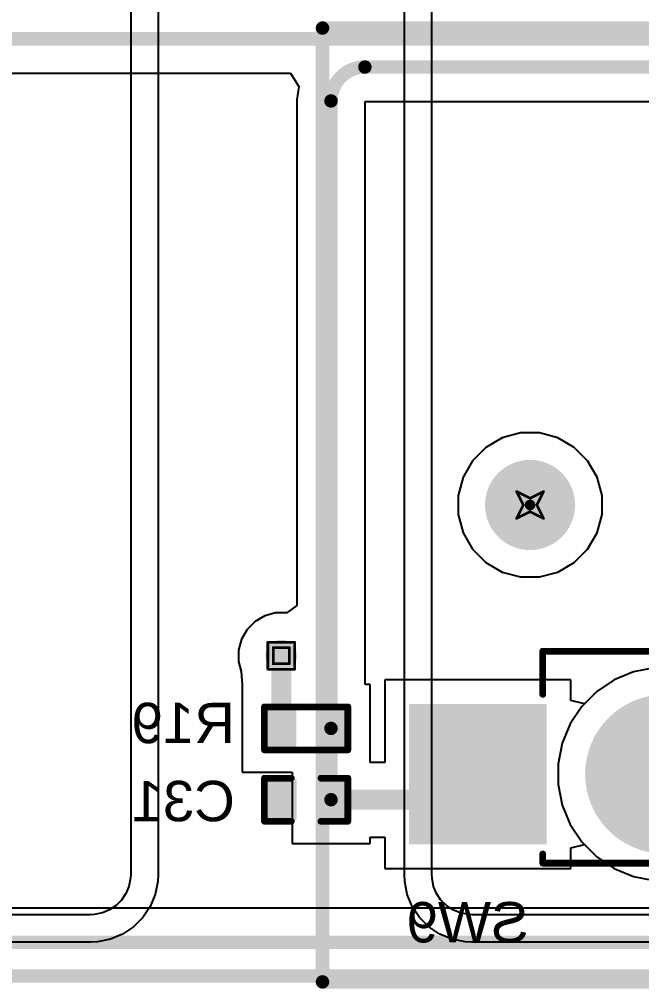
# Model space of a CAD drawing. Header units: inches. Extents: x 0 to 386, y 0 to 148.
# Drawn here: x 84.36 to 96.11, y 31.51 to 49.8 of the extents above; entities that cross this region are included whole.
import ezdxf

# ---------------------------------------------------------------- set-up
doc = ezdxf.new("R2010")
doc.units = ezdxf.units.IN
for name, color, linetype in [('Bottom Layer', 5, 'Continuous'), ('Bottom Overlay', 54, 'Continuous'), ('Bottom Paste', 16, 'Continuous'), ('Bottom Solder', 6, 'Continuous'), ('Drill Drawing', 1, 'Continuous'), ('Pad Holes', 156, 'Continuous'), ('Top Layer', 1, 'Continuous'), ('Top Overlay', 2, 'Continuous'), ('Top Solder', 216, 'Continuous'), ('Via Holes', 16, 'Continuous')]:
    doc.layers.add(name, color=color, linetype=linetype)
doc.styles.add('Arial', font='', dxfattribs={"height": 0.2})
doc.styles.get('Arial').set_extended_font_data('Arial')

# ---------------------------------------------------------------- blocks, each defined once
blk = doc.blocks.new('CPG151101S11_16_B_20')
at = {"layer": 'Bottom Layer'}
for points in [[(5.4750081, 3.8150038), (7.975003099999999, 3.8150038), (7.975003099999999, 1.2649962), (5.4750081, 1.2649962)], [(-7.975003099999999, 1.2750038), (-5.4750081, 1.2750038), (-5.4750081, -1.2750038), (-7.975003099999999, -1.2750038)]]:
    blk.add_hatch(color=5, dxfattribs=at).paths.add_polyline_path(points)
at = {"layer": 'Bottom Paste'}
for points in [[(5.4750081, 3.8150038), (7.975003099999999, 3.8150038), (7.975003099999999, 1.2649962), (5.4750081, 1.2649962)], [(-7.975003099999999, 1.2750038), (-5.4750081, 1.2750038), (-5.4750081, -1.2750038), (-7.975003099999999, -1.2750038)]]:
    blk.add_hatch(color=16, dxfattribs=at).paths.add_polyline_path(points)
at = {"layer": 'Bottom Solder'}
for points in [[(5.4249955, 3.8650164), (8.025015699999999, 3.8650164), (8.025015699999999, 1.2149836), (5.4249955, 1.2149836)], [(-8.025015699999999, 1.3250164), (-5.4249955, 1.3250164), (-5.4249955, -1.3250164), (-8.025015699999999, -1.3250164)]]:
    blk.add_hatch(color=6, dxfattribs=at).paths.add_polyline_path(points)
h = blk.add_hatch(color=6, dxfattribs=at)
edge = h.paths.add_edge_path()
edge.add_arc((3.199892, 2.54), 0.1016, 0, 360)
h = blk.add_hatch(color=6, dxfattribs=at)
edge = h.paths.add_edge_path()
edge.add_arc((-3.199892, 0), 0.1016, 0, 360)
h = blk.add_hatch(color=6, dxfattribs=at)
edge = h.paths.add_edge_path()
edge.add_arc((-4.420108, -2.54), 0.1016, 0, 360)
h = blk.add_hatch(color=6, dxfattribs=at)
edge = h.paths.add_edge_path()
edge.add_arc((0.6598919999999999, -2.54), 0.1016, 0, 360)
h = blk.add_hatch(color=6, dxfattribs=at)
edge = h.paths.add_edge_path()
edge.add_arc((5.739891999999999, -2.54), 0.1016, 0, 360)
at = {"layer": 'Pad Holes'}
h = blk.add_hatch(color=7, dxfattribs=at)
edge = h.paths.add_edge_path()
edge.add_arc((3.199892, 2.54), 1.499997, 0, 360)
h = blk.add_hatch(color=7, dxfattribs=at)
edge = h.paths.add_edge_path()
edge.add_arc((-3.199892, 0), 1.499997, 0, 360)
h = blk.add_hatch(color=7, dxfattribs=at)
edge = h.paths.add_edge_path()
edge.add_arc((0.6598919999999999, -2.54), 1.9939, 0, 360)
h = blk.add_hatch(color=7, dxfattribs=at)
edge = h.paths.add_edge_path()
edge.add_arc((-4.420108, -2.54), 0.8509, 0, 360)
h = blk.add_hatch(color=7, dxfattribs=at)
edge = h.paths.add_edge_path()
edge.add_arc((5.739891999999999, -2.54), 0.8509, 0, 360)
at = {"layer": 'Top Solder'}
h = blk.add_hatch(color=216, dxfattribs=at)
edge = h.paths.add_edge_path()
edge.add_arc((3.199892, 2.54), 0.1016, 0, 360)
h = blk.add_hatch(color=216, dxfattribs=at)
edge = h.paths.add_edge_path()
edge.add_arc((-3.199892, 0), 0.1016, 0, 360)
h = blk.add_hatch(color=216, dxfattribs=at)
edge = h.paths.add_edge_path()
edge.add_arc((-4.420108, -2.54), 0.1016, 0, 360)
h = blk.add_hatch(color=216, dxfattribs=at)
edge = h.paths.add_edge_path()
edge.add_arc((0.6598919999999999, -2.54), 0.1016, 0, 360)
h = blk.add_hatch(color=216, dxfattribs=at)
edge = h.paths.add_edge_path()
edge.add_arc((5.739891999999999, -2.54), 0.1016, 0, 360)
at = {"layer": 'Bottom Overlay'}
for points in [[(-5.499989, 1.9063716, 0.127, 0.127, -0.4142135623730951), (-3.1963614, 4.209999199999999, 0.127, 0.127, 0)], [(5.499989, 4.2200068, 0.127, 0.127, 0), (-3.1863538, 4.2200068, 0.127, 0.127, 0)], [(5.499989, 4.2200068, 0.127, 0.127, -0.4142135623730951), (5.4899814, 4.209999199999999, 0.127, 0.127, 0)], [(5.499989, 4.2200068, 0.127, 0.127, 0), (5.499989, 4.046143799999999, 0.127, 0.127, 0)], [(-5.499989, 1.9063716, 0.127, 0.127, 0), (-5.499989, -1.5061438, 0.127, 0.127, 0)], [(5.499989, 1.0338562, 0.127, 0.127, 0), (5.499989, 0.4700016, 0.127, 0.127, 0)], [(5.5000144, 0.4699508, 0.127, 0.127, 0), (5.499989, 0.4700016, 0.127, 0.127, 0)], [(5.5000144, 0.4699508, 0.127, 0.127, 0), (5.5000144, 0.2200148, 0.127, 0.127, 0)], [(-1.99999854, -1.67998394, 0.127, 0.127, -0.2716855530014931), (-0.09999725999999999, 0.22001734, 0.127, 0.127, 0)], [(0.1500124, 0.2200148, 0.127, 0.127, 0), (-0.0999998, 0.2200148, 0.127, 0.127, 0)], [(1.1900154, 0.2200148, 0.127, 0.127, 0), (0.1500124, 0.2200148, 0.127, 0.127, 0)], [(5.5000144, 0.2200148, 0.127, 0.127, 0), (1.1900154, 0.2200148, 0.127, 0.127, 0)], [(-5.499989, -1.5061438, 0.127, 0.127, 0), (-5.499989, -1.6799814, 0.127, 0.127, 0)], [(-1.999996, -1.6799814, 0.127, 0.127, 0), (-5.499989, -1.6799814, 0.127, 0.127, 0)]]:
    blk.add_lwpolyline(points, format="xyseb", dxfattribs=at)
for points in [[(-3.2281114, 4.209999199999999, 0.0635, 0.0635, 1), (-3.1646114, 4.209999199999999, 0.0635, 0.0635, 1)], [(-3.2181038, 4.2200068, 0.0635, 0.0635, 1), (-3.1546038, 4.2200068, 0.0635, 0.0635, 1)], [(5.4582314, 4.209999199999999, 0.0635, 0.0635, 1), (5.521731399999999, 4.209999199999999, 0.0635, 0.0635, 1)], [(5.468239, 4.2200068, 0.0635, 0.0635, 1), (5.531739, 4.2200068, 0.0635, 0.0635, 1)], [(5.468239, 4.2200068, 0.0635, 0.0635, 1), (5.531739, 4.2200068, 0.0635, 0.0635, 1)], [(5.468239, 4.2200068, 0.0635, 0.0635, 1), (5.531739, 4.2200068, 0.0635, 0.0635, 1)], [(5.468239, 4.046143799999999, 0.0635, 0.0635, 1), (5.531739, 4.046143799999999, 0.0635, 0.0635, 1)], [(-5.531739, 1.9063716, 0.0635, 0.0635, 1), (-5.468239, 1.9063716, 0.0635, 0.0635, 1)], [(-5.531739, 1.9063716, 0.0635, 0.0635, 1), (-5.468239, 1.9063716, 0.0635, 0.0635, 1)], [(5.468239, 1.0338562, 0.0635, 0.0635, 1), (5.531739, 1.0338562, 0.0635, 0.0635, 1)], [(5.468239, 0.4700016, 0.0635, 0.0635, 1), (5.531739, 0.4700016, 0.0635, 0.0635, 1)], [(5.468239, 0.4700016, 0.0635, 0.0635, 1), (5.531739, 0.4700016, 0.0635, 0.0635, 1)], [(5.4682644, 0.4699508, 0.0635, 0.0635, 1), (5.5317644, 0.4699508, 0.0635, 0.0635, 1)], [(5.4682644, 0.4699508, 0.0635, 0.0635, 1), (5.5317644, 0.4699508, 0.0635, 0.0635, 1)], [(-0.1317498, 0.2200148, 0.0635, 0.0635, 1), (-0.0682498, 0.2200148, 0.0635, 0.0635, 1)], [(-0.13174726, 0.22001734, 0.0635, 0.0635, 1), (-0.06824725999999999, 0.22001734, 0.0635, 0.0635, 1)], [(0.1182624, 0.2200148, 0.0635, 0.0635, 1), (0.1817624, 0.2200148, 0.0635, 0.0635, 1)], [(0.1182624, 0.2200148, 0.0635, 0.0635, 1), (0.1817624, 0.2200148, 0.0635, 0.0635, 1)], [(1.1582654, 0.2200148, 0.0635, 0.0635, 1), (1.2217654, 0.2200148, 0.0635, 0.0635, 1)], [(1.1582654, 0.2200148, 0.0635, 0.0635, 1), (1.2217654, 0.2200148, 0.0635, 0.0635, 1)], [(5.4682644, 0.2200148, 0.0635, 0.0635, 1), (5.5317644, 0.2200148, 0.0635, 0.0635, 1)], [(5.4682644, 0.2200148, 0.0635, 0.0635, 1), (5.5317644, 0.2200148, 0.0635, 0.0635, 1)], [(-5.531739, -1.5061438, 0.0635, 0.0635, 1), (-5.468239, -1.5061438, 0.0635, 0.0635, 1)], [(-5.531739, -1.5061438, 0.0635, 0.0635, 1), (-5.468239, -1.5061438, 0.0635, 0.0635, 1)], [(-5.531739, -1.6799814, 0.0635, 0.0635, 1), (-5.468239, -1.6799814, 0.0635, 0.0635, 1)], [(-5.531739, -1.6799814, 0.0635, 0.0635, 1), (-5.468239, -1.6799814, 0.0635, 0.0635, 1)], [(-2.03174854, -1.67998394, 0.0635, 0.0635, 1), (-1.96824854, -1.67998394, 0.0635, 0.0635, 1)], [(-2.031746, -1.6799814, 0.0635, 0.0635, 1), (-1.968246, -1.6799814, 0.0635, 0.0635, 1)]]:
    blk.add_lwpolyline(points, format="xyseb", close=True, dxfattribs=at)
blk = doc.blocks.new('R___0402_B_54')
at = {"layer": 'Bottom Layer'}
for points in [[(-0.2412999999999999, 0.3174999999999999), (-0.2413000000000001, -0.3175), (-0.6985, -0.3174999999999999), (-0.6985, 0.3175)], [(0.6985, 0.3174999999999999), (0.6985, -0.3175), (0.2412999999999999, -0.3174999999999999), (0.2413000000000001, 0.3175)]]:
    blk.add_hatch(color=5, dxfattribs=at).paths.add_polyline_path(points)
at = {"layer": 'Bottom Paste'}
for points in [[(-0.2412999999999999, 0.3174999999999999), (-0.2413000000000001, -0.3175), (-0.6985, -0.3174999999999999), (-0.6985, 0.3175)], [(0.6985, 0.3174999999999999), (0.6985, -0.3175), (0.2412999999999999, -0.3174999999999999), (0.2413000000000001, 0.3175)]]:
    blk.add_hatch(color=16, dxfattribs=at).paths.add_polyline_path(points)
at = {"layer": 'Bottom Solder'}
for points in [[(-0.1862988399999999, 0.3725011599999999), (-0.18629884, -0.3725011600000001), (-0.75350116, -0.3725011599999999), (-0.75350116, 0.3725011600000001)], [(0.75350116, 0.3725011599999999), (0.75350116, -0.3725011600000001), (0.1862988399999999, -0.3725011599999999), (0.18629884, 0.3725011600000001)]]:
    blk.add_hatch(color=6, dxfattribs=at).paths.add_polyline_path(points)
at = {"layer": 'Bottom Overlay'}
for points in [[(-0.7874, 0.4064, 0.127, 0.127, 0), (0.7874, 0.4064, 0.127, 0.127, 0)], [(-0.7874, -0.4064, 0.127, 0.127, 0), (-0.7874, 0.4064, 0.127, 0.127, 0)], [(-0.8128, 0.4318, 0.0032258, 0.0032258, 0), (0.8128, 0.4318, 0.0032258, 0.0032258, 0)], [(0.7874, -0.4064, 0.127, 0.127, 0), (0.7874, 0.4064, 0.127, 0.127, 0)], [(-0.7874, -0.4064, 0.127, 0.127, 0), (0.7874, -0.4064, 0.127, 0.127, 0)]]:
    blk.add_lwpolyline(points, format="xyseb", dxfattribs=at)
for points in [[(-0.8191499999999999, 0.4064, 0.0635, 0.0635, 1), (-0.7556499999999999, 0.4064, 0.0635, 0.0635, 1)], [(-0.8191499999999999, 0.4064, 0.0635, 0.0635, 1), (-0.7556499999999999, 0.4064, 0.0635, 0.0635, 1)], [(-0.81360518, 0.4318, 0.0016129, 0.0016129, 1), (-0.8119948199999999, 0.4318, 0.0016129, 0.0016129, 1)], [(0.7556499999999999, 0.4064, 0.0635, 0.0635, 1), (0.8191499999999999, 0.4064, 0.0635, 0.0635, 1)], [(0.7556499999999999, 0.4064, 0.0635, 0.0635, 1), (0.8191499999999999, 0.4064, 0.0635, 0.0635, 1)], [(0.8119948199999999, 0.4318, 0.0016129, 0.0016129, 1), (0.81360518, 0.4318, 0.0016129, 0.0016129, 1)], [(-0.8191499999999999, -0.4064, 0.0635, 0.0635, 1), (-0.7556499999999999, -0.4064, 0.0635, 0.0635, 1)], [(-0.8191499999999999, -0.4064, 0.0635, 0.0635, 1), (-0.7556499999999999, -0.4064, 0.0635, 0.0635, 1)], [(0.7556499999999999, -0.4064, 0.0635, 0.0635, 1), (0.8191499999999999, -0.4064, 0.0635, 0.0635, 1)], [(0.7556499999999999, -0.4064, 0.0635, 0.0635, 1), (0.8191499999999999, -0.4064, 0.0635, 0.0635, 1)]]:
    blk.add_lwpolyline(points, format="xyseb", close=True, dxfattribs=at)
blk = doc.blocks.new('____0402_B_95')
at = {"layer": 'Bottom Layer'}
for points in [[(-0.2412999999999999, 0.3174999999999999), (-0.2413000000000001, -0.3175), (-0.6985, -0.3174999999999999), (-0.6985, 0.3175)], [(0.6985, 0.3174999999999999), (0.6985, -0.3175), (0.2412999999999999, -0.3174999999999999), (0.2413000000000001, 0.3175)]]:
    blk.add_hatch(color=5, dxfattribs=at).paths.add_polyline_path(points)
at = {"layer": 'Bottom Paste'}
for points in [[(-0.2412999999999999, 0.3174999999999999), (-0.2413000000000001, -0.3175), (-0.6985, -0.3174999999999999), (-0.6985, 0.3175)], [(0.6985, 0.3174999999999999), (0.6985, -0.3175), (0.2412999999999999, -0.3174999999999999), (0.2413000000000001, 0.3175)]]:
    blk.add_hatch(color=16, dxfattribs=at).paths.add_polyline_path(points)
at = {"layer": 'Bottom Solder'}
for points in [[(-0.1813001199999999, 0.3774998799999999), (-0.1813001200000001, -0.3774998800000001), (-0.7584998799999999, -0.3774998799999999), (-0.7584998799999999, 0.3774998800000001)], [(0.7584998799999999, 0.3774998799999999), (0.7584998799999999, -0.3774998800000001), (0.1813001199999999, -0.3774998799999999), (0.1813001200000001, 0.3774998800000001)]]:
    blk.add_hatch(color=6, dxfattribs=at).paths.add_polyline_path(points)
at = {"layer": 'Bottom Overlay'}
for points in [[(-0.7874, 0.4064, 0.127, 0.127, 0), (-0.2794, 0.4064, 0.127, 0.127, 0)], [(-0.7874, -0.4064, 0.127, 0.127, 0), (-0.7874, 0.4064, 0.127, 0.127, 0)], [(0.2794, 0.4064, 0.127, 0.127, 0), (0.7874, 0.4064, 0.127, 0.127, 0)], [(0.7874, -0.4064, 0.127, 0.127, 0), (0.7874, 0.4064, 0.127, 0.127, 0)], [(-0.7874, -0.4064, 0.127, 0.127, 0), (-0.2794, -0.4064, 0.127, 0.127, 0)], [(0.2794, -0.4064, 0.127, 0.127, 0), (0.7874, -0.4064, 0.127, 0.127, 0)]]:
    blk.add_lwpolyline(points, format="xyseb", dxfattribs=at)
for points in [[(-0.8191499999999999, 0.4064, 0.0635, 0.0635, 1), (-0.7556499999999999, 0.4064, 0.0635, 0.0635, 1)], [(-0.8191499999999999, 0.4064, 0.0635, 0.0635, 1), (-0.7556499999999999, 0.4064, 0.0635, 0.0635, 1)], [(-0.31115, 0.4064, 0.0635, 0.0635, 1), (-0.24765, 0.4064, 0.0635, 0.0635, 1)], [(0.24765, 0.4064, 0.0635, 0.0635, 1), (0.31115, 0.4064, 0.0635, 0.0635, 1)], [(0.7556499999999999, 0.4064, 0.0635, 0.0635, 1), (0.8191499999999999, 0.4064, 0.0635, 0.0635, 1)], [(0.7556499999999999, 0.4064, 0.0635, 0.0635, 1), (0.8191499999999999, 0.4064, 0.0635, 0.0635, 1)], [(-0.8191499999999999, -0.4064, 0.0635, 0.0635, 1), (-0.7556499999999999, -0.4064, 0.0635, 0.0635, 1)], [(-0.8191499999999999, -0.4064, 0.0635, 0.0635, 1), (-0.7556499999999999, -0.4064, 0.0635, 0.0635, 1)], [(-0.31115, -0.4064, 0.0635, 0.0635, 1), (-0.24765, -0.4064, 0.0635, 0.0635, 1)], [(0.24765, -0.4064, 0.0635, 0.0635, 1), (0.31115, -0.4064, 0.0635, 0.0635, 1)], [(0.7556499999999999, -0.4064, 0.0635, 0.0635, 1), (0.8191499999999999, -0.4064, 0.0635, 0.0635, 1)], [(0.7556499999999999, -0.4064, 0.0635, 0.0635, 1), (0.8191499999999999, -0.4064, 0.0635, 0.0635, 1)]]:
    blk.add_lwpolyline(points, format="xyseb", close=True, dxfattribs=at)

msp = doc.modelspace()

# ---------------------------------------------------------------- hatches: boundary and pattern name
at = {"layer": 'Bottom Layer'}
h = msp.add_hatch(color=5, dxfattribs=at)
edge = h.paths.add_edge_path()
edge.add_arc((89.305384, 37.79519492), 0.2999994, 0, 360)
at = {"layer": 'Top Layer'}
h = msp.add_hatch(color=1, dxfattribs=at)
edge = h.paths.add_edge_path()
edge.add_arc((89.305384, 37.79519492), 0.2999994, 0, 360)
at = {"layer": 'Via Holes'}
h = msp.add_hatch(color=7, dxfattribs=at)
edge = h.paths.add_edge_path()
edge.add_arc((89.305384, 37.79519492), 0.1499997, 0, 360)

# ---------------------------------------------------------------- linework, layer by layer
at = {"layer": 'Bottom Layer'}
for p, q in [((63.08899751999999, 48.78856638), (89.482295, 48.78856638)), ((89.482295, 48.78856638), (89.63470008, 48.53456384)), ((89.63470008, 48.53456384), (89.60201028, 48.28626106)), ((89.60201028, 48.28626106), (89.59774307999999, 48.26481076)), ((89.59774307999999, 48.26481076), (89.59774307999999, 38.74590676)), ((90.89262491999999, 37.24909492), (90.89262491999999, 48.25706884)), ((90.89262491999999, 48.25706884), (110.30215684, 48.25706884)), ((93.48037692, 41.9062916), (93.17050961999999, 41.72738924)), ((93.82598963999999, 41.9989), (93.48037692, 41.9062916)), ((94.18379436, 41.9989), (93.82598963999999, 41.9989)), ((94.52940708, 41.9062916), (94.18379436, 41.9989)), ((94.83927437999999, 41.72738924), (94.52940708, 41.9062916)), ((93.17050961999999, 41.72738924), (92.91750275999999, 41.47438237999999)), ((95.09228123999999, 41.47438237999999), (94.83927437999999, 41.72738924)), ((92.91750275999999, 41.47438237999999), (92.7386004, 41.16451508)), ((95.27118359999999, 41.16451508), (95.09228123999999, 41.47438237999999)), ((92.7386004, 41.16451508), (92.64599199999999, 40.81890236)), ((95.36379199999999, 40.81890236), (95.27118359999999, 41.16451508)), ((92.64599199999999, 40.81890236), (92.64599199999999, 40.46109764)), ((95.36379199999999, 40.46109764), (95.36379199999999, 40.81890236)), ((92.64599199999999, 40.46109764), (92.7386004, 40.11548491999999)), ((95.27118359999999, 40.11548491999999), (95.36379199999999, 40.46109764)), ((92.7386004, 40.11548491999999), (92.91750275999999, 39.80561762)), ((95.09228123999999, 39.80561762), (95.27118359999999, 40.11548491999999)), ((92.91750275999999, 39.80561762), (93.17050961999999, 39.55261075999999)), ((94.83927437999999, 39.55261075999999), (95.09228123999999, 39.80561762)), ((93.17050961999999, 39.55261075999999), (93.48037692, 39.3737084)), ((94.52940708, 39.3737084), (94.83927437999999, 39.55261075999999)), ((93.48037692, 39.3737084), (93.82598963999999, 39.2811)), ((94.18379436, 39.2811), (94.52940708, 39.3737084)), ((93.82598963999999, 39.2811), (94.18379436, 39.2811)), ((89.1990088, 38.60319431999999), (88.99350756, 38.54812966)), ((89.41175666, 38.60319431999999), (89.1990088, 38.60319431999999)), ((89.59774307999999, 38.74590676), (89.41175666, 38.60319431999999)), ((88.80926104, 38.44175446), (88.65882445999999, 38.29131787999999)), ((88.99350756, 38.54812966), (88.80926104, 38.44175446)), ((88.65882445999999, 38.29131787999999), (88.55244925999999, 38.10707136)), ((88.55244925999999, 38.10707136), (88.49738459999999, 37.90157012)), ((88.49738459999999, 37.90157012), (88.49738459999999, 37.68881972)), ((88.49738459999999, 37.68881972), (88.54930981999999, 37.49503042)), ((96.34712252, 37.567997), (95.95918069999999, 37.49082926)), ((88.54930981999999, 37.49503042), (88.56878146, 37.24909492)), ((94.7777759, 37.3430038), (91.26178089999999, 37.3430038)), ((91.26178089999999, 37.3430038), (91.26178089999999, 35.78192233999999)), ((94.7777759, 36.9525169), (94.7777759, 37.3430038)), ((95.59374835999999, 37.33946304), (95.26486915999999, 37.1197124)), ((95.95918069999999, 37.49082926), (95.59374835999999, 37.33946304)), ((88.56878146, 37.24909492), (88.56877892, 37.24909238)), ((88.56877892, 37.24909238), (88.568784, 37.24908984)), ((88.568784, 37.24908984), (88.568784, 35.59809492)), ((90.98178399999999, 37.24909492), (90.89262491999999, 37.24909492)), ((90.98178399999999, 35.78192233999999), (90.98178399999999, 37.24909492)), ((95.0317759, 36.88661914), (94.7777759, 36.9525169)), ((95.26486915999999, 37.1197124), (95.0317759, 36.88661914)), ((91.26178089999999, 35.78192233999999), (90.98178399999999, 35.78192233999999)), ((88.568784, 35.59809492), (89.508584, 35.59809492)), ((89.508584, 35.59809492), (89.508584, 34.25189492)), ((89.508584, 34.25189492), (90.98178399999999, 34.25189492)), ((90.98178399999999, 34.25189492), (90.98178399999999, 34.3728675)), ((90.98178399999999, 34.3728675), (91.26178089999999, 34.3728675)), ((91.26178089999999, 34.3728675), (91.26178089999999, 33.7769962)), ((94.7777759, 34.1674831), (95.0317759, 34.23338086)), ((95.0317759, 34.23338086), (95.26486915999999, 34.0002876)), ((94.7777759, 33.7769962), (94.7777759, 34.1674831)), ((95.26486915999999, 34.0002876), (95.59374835999999, 33.78053696)), ((91.26178089999999, 33.7769962), (94.7777759, 33.7769962)), ((95.59374835999999, 33.78053696), (95.95918069999999, 33.62917074)), ((95.95918069999999, 33.62917074), (96.34712252, 33.552003)), ((112.50955908, 33.03244092), (22.987, 33.03244092))]:
    msp.add_line(p, q, dxfattribs=at)
for points in [[(63.0758073, 49.4360073, 0.254, 0.254, 0), (110.06348066, 49.4360073, 0.254, 0.254, 0)], [(90.245184, 48.26481076, 0.254, 0.254, -0.4142135623730951), (90.884883, 48.90450976, 0.254, 0.254, 0)], [(90.884883, 48.90450976, 0.254, 0.254, 0), (110.30215684, 48.90450976, 0.254, 0.254, 0)], [(90.245184, 36.42359492, 0.254, 0.254, 0), (90.245184, 48.26481076, 0.254, 0.254, 0)], [(89.305384, 36.47638882, 0.3809999999999999, 0.3809999999999999, 0), (89.305384, 37.79519492, 0.3809999999999999, 0.3809999999999999, 0)], [(90.245184, 35.07739492, 0.254, 0.254, 0), (90.245184, 36.42359492, 0.254, 0.254, 0)], [(90.245184, 35.07739492, 0.3809999999999999, 0.3809999999999999, 0), (92.53717332, 35.07739492, 0.3809999999999999, 0.3809999999999999, 0)], [(22.987, 32.385, 0.254, 0.254, 0), (112.58074512, 32.385, 0.254, 0.254, 0)], [(43.18, 31.75, 0.254, 0.254, 0), (113.18420848, 31.75, 0.254, 0.254, 0)]]:
    msp.add_lwpolyline(points, format="xyseb", dxfattribs=at)
for points in [[(90.821383, 48.90450976, 0.127, 0.127, 1), (90.94838299999999, 48.90450976, 0.127, 0.127, 1)], [(90.821383, 48.90450976, 0.127, 0.127, 1), (90.94838299999999, 48.90450976, 0.127, 0.127, 1)], [(90.181684, 48.26481076, 0.127, 0.127, 1), (90.308684, 48.26481076, 0.127, 0.127, 1)], [(90.181684, 48.26481076, 0.127, 0.127, 1), (90.308684, 48.26481076, 0.127, 0.127, 1)], [(89.210134, 37.79519492, 0.1905, 0.1905, 1), (89.400634, 37.79519492, 0.1905, 0.1905, 1)], [(89.210134, 36.47638882, 0.1905, 0.1905, 1), (89.400634, 36.47638882, 0.1905, 0.1905, 1)], [(90.181684, 36.42359492, 0.127, 0.127, 1), (90.308684, 36.42359492, 0.127, 0.127, 1)], [(90.181684, 36.42359492, 0.127, 0.127, 1), (90.308684, 36.42359492, 0.127, 0.127, 1)], [(90.14993399999999, 35.07739492, 0.1905, 0.1905, 1), (90.34043399999999, 35.07739492, 0.1905, 0.1905, 1)], [(90.181684, 35.07739492, 0.127, 0.127, 1), (90.308684, 35.07739492, 0.127, 0.127, 1)], [(92.44192331999999, 35.07739492, 0.1905, 0.1905, 1), (92.63242332, 35.07739492, 0.1905, 0.1905, 1)]]:
    msp.add_lwpolyline(points, format="xyseb", close=True, dxfattribs=at)
at = {"layer": 'Drill Drawing'}
for points in [[(93.750892, 40.894, 0.0508, 0.0508, 0), (94.004892, 40.767, 0.0508, 0.0508, 0)], [(93.750892, 40.894, 0.0508, 0.0508, 0), (93.877892, 40.64, 0.0508, 0.0508, 0)], [(94.004892, 40.767, 0.0508, 0.0508, 0), (94.258892, 40.894, 0.0508, 0.0508, 0)], [(94.131892, 40.64, 0.0508, 0.0508, 0), (94.258892, 40.894, 0.0508, 0.0508, 0)], [(93.750892, 40.386, 0.0508, 0.0508, 0), (93.877892, 40.64, 0.0508, 0.0508, 0)], [(94.131892, 40.64, 0.0508, 0.0508, 0), (94.258892, 40.386, 0.0508, 0.0508, 0)], [(93.750892, 40.386, 0.0508, 0.0508, 0), (94.004892, 40.513, 0.0508, 0.0508, 0)], [(94.004892, 40.513, 0.0508, 0.0508, 0), (94.258892, 40.386, 0.0508, 0.0508, 0)], [(89.051384, 38.04919492, 0.0508, 0.0508, 0), (89.559384, 38.04919492, 0.0508, 0.0508, 0)], [(89.051384, 37.54119492, 0.0508, 0.0508, 0), (89.051384, 38.04919492, 0.0508, 0.0508, 0)], [(89.559384, 37.54119492, 0.0508, 0.0508, 0), (89.559384, 38.04919492, 0.0508, 0.0508, 0)], [(89.15298399999999, 37.94759492, 0.0508, 0.0508, 0), (89.45778399999999, 37.94759492, 0.0508, 0.0508, 0)], [(89.15298399999999, 37.64279492, 0.0508, 0.0508, 0), (89.15298399999999, 37.94759492, 0.0508, 0.0508, 0)], [(89.45778399999999, 37.64279492, 0.0508, 0.0508, 0), (89.45778399999999, 37.94759492, 0.0508, 0.0508, 0)], [(89.051384, 37.54119492, 0.0508, 0.0508, 0), (89.559384, 37.54119492, 0.0508, 0.0508, 0)], [(89.15298399999999, 37.64279492, 0.0508, 0.0508, 0), (89.45778399999999, 37.64279492, 0.0508, 0.0508, 0)]]:
    msp.add_lwpolyline(points, format="xyseb", dxfattribs=at)
for points in [[(93.738192, 40.894, 0.0254, 0.0254, 1), (93.76359199999999, 40.894, 0.0254, 0.0254, 1)], [(93.738192, 40.894, 0.0254, 0.0254, 1), (93.76359199999999, 40.894, 0.0254, 0.0254, 1)], [(93.992192, 40.767, 0.0254, 0.0254, 1), (94.017592, 40.767, 0.0254, 0.0254, 1)], [(93.992192, 40.767, 0.0254, 0.0254, 1), (94.017592, 40.767, 0.0254, 0.0254, 1)], [(94.246192, 40.894, 0.0254, 0.0254, 1), (94.271592, 40.894, 0.0254, 0.0254, 1)], [(94.246192, 40.894, 0.0254, 0.0254, 1), (94.271592, 40.894, 0.0254, 0.0254, 1)], [(93.865192, 40.64, 0.0254, 0.0254, 1), (93.890592, 40.64, 0.0254, 0.0254, 1)], [(93.865192, 40.64, 0.0254, 0.0254, 1), (93.890592, 40.64, 0.0254, 0.0254, 1)], [(94.119192, 40.64, 0.0254, 0.0254, 1), (94.14459199999999, 40.64, 0.0254, 0.0254, 1)], [(94.119192, 40.64, 0.0254, 0.0254, 1), (94.14459199999999, 40.64, 0.0254, 0.0254, 1)], [(93.992192, 40.513, 0.0254, 0.0254, 1), (94.017592, 40.513, 0.0254, 0.0254, 1)], [(93.992192, 40.513, 0.0254, 0.0254, 1), (94.017592, 40.513, 0.0254, 0.0254, 1)], [(93.738192, 40.386, 0.0254, 0.0254, 1), (93.76359199999999, 40.386, 0.0254, 0.0254, 1)], [(93.738192, 40.386, 0.0254, 0.0254, 1), (93.76359199999999, 40.386, 0.0254, 0.0254, 1)], [(94.246192, 40.386, 0.0254, 0.0254, 1), (94.271592, 40.386, 0.0254, 0.0254, 1)], [(94.246192, 40.386, 0.0254, 0.0254, 1), (94.271592, 40.386, 0.0254, 0.0254, 1)], [(89.03868399999999, 38.04919492, 0.0254, 0.0254, 1), (89.064084, 38.04919492, 0.0254, 0.0254, 1)], [(89.03868399999999, 38.04919492, 0.0254, 0.0254, 1), (89.064084, 38.04919492, 0.0254, 0.0254, 1)], [(89.54668399999998, 38.04919492, 0.0254, 0.0254, 1), (89.572084, 38.04919492, 0.0254, 0.0254, 1)], [(89.54668399999998, 38.04919492, 0.0254, 0.0254, 1), (89.572084, 38.04919492, 0.0254, 0.0254, 1)], [(89.140284, 37.94759492, 0.0254, 0.0254, 1), (89.165684, 37.94759492, 0.0254, 0.0254, 1)], [(89.140284, 37.94759492, 0.0254, 0.0254, 1), (89.165684, 37.94759492, 0.0254, 0.0254, 1)], [(89.445084, 37.94759492, 0.0254, 0.0254, 1), (89.470484, 37.94759492, 0.0254, 0.0254, 1)], [(89.445084, 37.94759492, 0.0254, 0.0254, 1), (89.470484, 37.94759492, 0.0254, 0.0254, 1)], [(89.03868399999999, 37.54119492, 0.0254, 0.0254, 1), (89.064084, 37.54119492, 0.0254, 0.0254, 1)], [(89.03868399999999, 37.54119492, 0.0254, 0.0254, 1), (89.064084, 37.54119492, 0.0254, 0.0254, 1)], [(89.140284, 37.64279492, 0.0254, 0.0254, 1), (89.165684, 37.64279492, 0.0254, 0.0254, 1)], [(89.140284, 37.64279492, 0.0254, 0.0254, 1), (89.165684, 37.64279492, 0.0254, 0.0254, 1)], [(89.445084, 37.64279492, 0.0254, 0.0254, 1), (89.470484, 37.64279492, 0.0254, 0.0254, 1)], [(89.445084, 37.64279492, 0.0254, 0.0254, 1), (89.470484, 37.64279492, 0.0254, 0.0254, 1)], [(89.54668399999998, 37.54119492, 0.0254, 0.0254, 1), (89.572084, 37.54119492, 0.0254, 0.0254, 1)], [(89.54668399999998, 37.54119492, 0.0254, 0.0254, 1), (89.572084, 37.54119492, 0.0254, 0.0254, 1)]]:
    msp.add_lwpolyline(points, format="xyseb", close=True, dxfattribs=at)
at = {"layer": 'Top Layer'}
for p, q in [((86.46183622, 58.08979491999999), (86.46183622, 33.67237867999999)), ((86.97978794, 58.08979491999999), (86.97978794, 33.65967868)), ((91.63098006, 33.65967868), (91.63097751999999, 58.08979491999999)), ((92.14893178, 33.67241678), (92.14892923999999, 58.08979491999999)), ((93.48037692, 41.9062916), (93.17050961999999, 41.72738924)), ((93.82598963999999, 41.9989), (93.48037692, 41.9062916)), ((94.18379436, 41.9989), (93.82598963999999, 41.9989)), ((94.52940708, 41.9062916), (94.18379436, 41.9989)), ((94.83927437999999, 41.72738924), (94.52940708, 41.9062916)), ((93.17050961999999, 41.72738924), (92.91750275999999, 41.47438237999999)), ((95.09228123999999, 41.47438237999999), (94.83927437999999, 41.72738924)), ((92.91750275999999, 41.47438237999999), (92.7386004, 41.16451508)), ((95.27118359999999, 41.16451508), (95.09228123999999, 41.47438237999999)), ((92.7386004, 41.16451508), (92.64599199999999, 40.81890236)), ((95.36379199999999, 40.81890236), (95.27118359999999, 41.16451508)), ((92.64599199999999, 40.81890236), (92.64599199999999, 40.46109764)), ((95.36379199999999, 40.46109764), (95.36379199999999, 40.81890236)), ((92.64599199999999, 40.46109764), (92.7386004, 40.11548491999999)), ((95.27118359999999, 40.11548491999999), (95.36379199999999, 40.46109764)), ((92.7386004, 40.11548491999999), (92.91750275999999, 39.80561762)), ((95.09228123999999, 39.80561762), (95.27118359999999, 40.11548491999999)), ((92.91750275999999, 39.80561762), (93.17050961999999, 39.55261075999999)), ((94.83927437999999, 39.55261075999999), (95.09228123999999, 39.80561762)), ((93.17050961999999, 39.55261075999999), (93.48037692, 39.3737084)), ((94.52940708, 39.3737084), (94.83927437999999, 39.55261075999999)), ((93.48037692, 39.3737084), (93.82598963999999, 39.2811)), ((94.18379436, 39.2811), (94.52940708, 39.3737084)), ((93.82598963999999, 39.2811), (94.18379436, 39.2811)), ((96.34712252, 37.567997), (95.95918069999999, 37.49082926)), ((95.59374835999999, 37.33946304), (95.26486915999999, 37.1197124)), ((95.95918069999999, 37.49082926), (95.59374835999999, 37.33946304)), ((95.26486915999999, 37.1197124), (94.9851796, 36.84002284)), ((94.9851796, 36.84002284), (94.76542896, 36.51114363999999)), ((94.76542896, 36.51114363999999), (94.61406274, 36.14571129999999)), ((94.61406274, 36.14571129999999), (94.536895, 35.75776948)), ((94.536895, 35.75776948), (94.536895, 35.36223052)), ((94.536895, 35.36223052), (94.61406274, 34.9742887)), ((94.61406274, 34.9742887), (94.76542896, 34.60885636)), ((94.76542896, 34.60885636), (94.9851796, 34.27997715999999)), ((94.9851796, 34.27997715999999), (95.26486915999999, 34.0002876)), ((95.26486915999999, 34.0002876), (95.59374835999999, 33.78053696)), ((86.46183622, 33.67237867999999), (86.45821925999999, 33.59877964)), ((86.97978794, 33.65967868), (86.97367161999999, 33.53519582)), ((91.63709383999999, 33.53519582), (91.63098006, 33.65967868)), ((91.63098006, 33.65967868), (91.63098006, 33.65967868)), ((92.15254873999999, 33.59876186), (92.14893178, 33.67241678)), ((95.59374835999999, 33.78053696), (95.95918069999999, 33.62917074)), ((86.45821925999999, 33.59877964), (86.42705346, 33.44209466)), ((86.97367161999999, 33.53519582), (86.92510174, 33.291018)), ((91.68566372, 33.29101546), (91.63709383999999, 33.53519582)), ((92.183712, 33.44209212), (92.15254873999999, 33.59876186)), ((95.95918069999999, 33.62917074), (96.34712252, 33.552003)), ((86.37082801999999, 33.30635452), (86.28919241999999, 33.18417797999999)), ((86.42705346, 33.44209466), (86.37082801999999, 33.30635452)), ((86.92510174, 33.291018), (86.82982634, 33.06100576)), ((91.78093912, 33.06100322), (91.68566372, 33.29101546)), ((92.23993998, 33.3063469), (92.183712, 33.44209212)), ((92.32157049999999, 33.18417797999999), (92.23993998, 33.3063469)), ((86.28919241999999, 33.18417797999999), (86.18528864, 33.0802742)), ((92.42547682, 33.08027165999999), (92.32157049999999, 33.18417797999999)), ((85.92737704, 32.9424157), (85.77068951999999, 32.9112499)), ((86.06311971999999, 32.99864368), (85.92737704, 32.9424157)), ((86.18528864, 33.0802742), (86.06311971999999, 32.99864368)), ((86.82982634, 33.06100576), (86.69151064, 32.85400084)), ((91.91925481999999, 32.8539983), (91.78093912, 33.06100322)), ((92.54765336, 32.99863606), (92.42547682, 33.08027165999999)), ((92.6833935, 32.94241062), (92.54765336, 32.99863606)), ((92.84006323999999, 32.91124736), (92.6833935, 32.94241062)), ((85.69710826, 32.90763548), (64.93354552, 32.90763548)), ((85.77068951999999, 32.9112499), (85.69710826, 32.90763548)), ((86.69151064, 32.85400084), (86.51546832, 32.67795852)), ((92.09529968, 32.67795344), (91.91925481999999, 32.8539983)), ((92.91371815999999, 32.9076304), (92.84006323999999, 32.91124736)), ((121.21405018, 32.9076304), (92.91371815999999, 32.9076304)), ((86.51546832, 32.67795852), (86.3084634, 32.53964282)), ((92.30230459999999, 32.53963774), (92.09529968, 32.67795344)), ((85.70979301999999, 32.38968376), (64.92080742, 32.38968376)), ((85.83427334, 32.39579754), (85.70979301999999, 32.38968376)), ((85.70979301999999, 32.38968376), (85.70979301999999, 32.38968376)), ((86.07845116, 32.44436742), (85.83427334, 32.39579754)), ((86.3084634, 32.53964282), (86.07845116, 32.44436742)), ((92.53231684, 32.44436234), (92.30230459999999, 32.53963774)), ((92.7764972, 32.39579246), (92.53231684, 32.44436234)), ((92.90098006, 32.38967868), (92.7764972, 32.39579246)), ((140.82879886, 32.38967868), (92.90098006, 32.38967868))]:
    msp.add_line(p, q, dxfattribs=at)
at = {"layer": 'Top Overlay'}
for points in [[(90.08437152, 49.63999724, 0.254, 0.254, 0), (108.08437108, 49.63999724, 0.254, 0.254, 0)], [(90.08437152, 31.63999768, 0.254, 0.254, 0), (90.08437152, 49.63999724, 0.254, 0.254, 0)], [(90.08437152, 31.63999768, 0.254, 0.254, 0), (108.08437108, 31.63999768, 0.254, 0.254, 0)]]:
    msp.add_lwpolyline(points, format="xyseb", dxfattribs=at)
for points in [[(90.02087152, 49.63999724, 0.127, 0.127, 1), (90.14787152, 49.63999724, 0.127, 0.127, 1)], [(90.02087152, 49.63999724, 0.127, 0.127, 1), (90.14787152, 49.63999724, 0.127, 0.127, 1)], [(90.02087152, 31.63999768, 0.127, 0.127, 1), (90.14787152, 31.63999768, 0.127, 0.127, 1)], [(90.02087152, 31.63999768, 0.127, 0.127, 1), (90.14787152, 31.63999768, 0.127, 0.127, 1)]]:
    msp.add_lwpolyline(points, format="xyseb", close=True, dxfattribs=at)

# ---------------------------------------------------------------- block references
at = {"rotation": 180}
msp.add_blockref('CPG151101S11_16_B_20', (99.744784, 38.09999999999999), dxfattribs=at)
for name, p in [('R___0402_B_54', (89.775284, 36.42359492)), ('____0402_B_95', (89.775284, 35.07739492))]:
    msp.add_blockref(name, p)

# ---------------------------------------------------------------- texts
at = {"layer": 'Bottom Overlay', "style": 'Arial', "text_generation_flag": 2}
for s, p in [('R19', (88.4300873, 36.14496454)), ('C31', (88.4300873, 34.67176454)), ('SW9', (93.9796698, 32.38512446))]:
    msp.add_text(s, height=0.7619999999999999, dxfattribs=at).set_placement(p)

doc.saveas('drawing.dxf')
